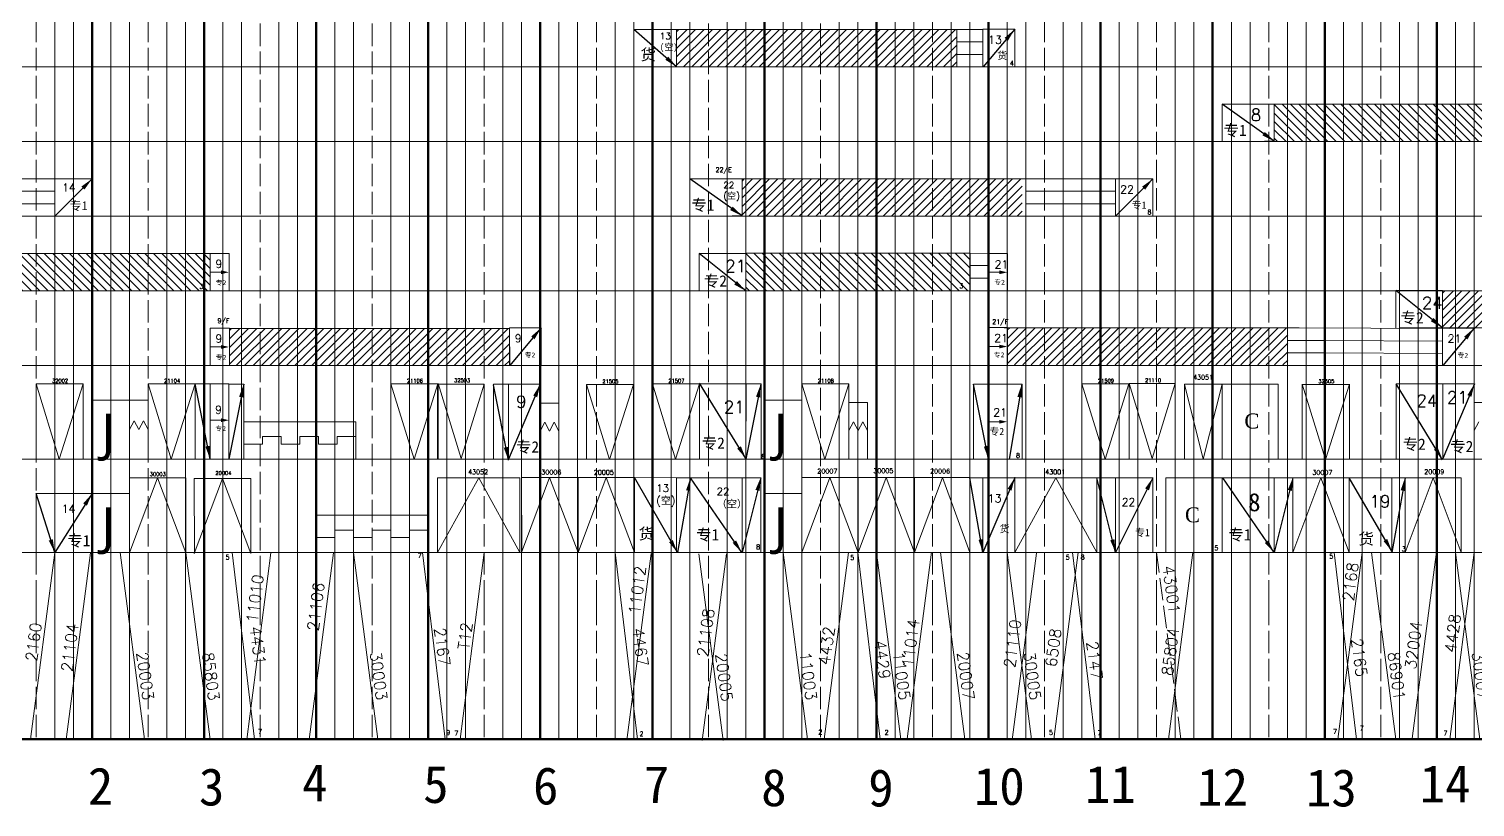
# Model space of a CAD drawing. Header units: millimetres. Extents: x 115 to 2476, y -663 to 894.
# Drawn here: x 801 to 1576, y -663 to -247 of the extents above; entities that cross this region are included whole.
import ezdxf

# ---------------------------------------------------------------- set-up
doc = ezdxf.new("R2010")
doc.units = ezdxf.units.MM
doc.linetypes.add('ACAD_ISO02W100', pattern=[15, 12, -3])
doc.layers.get('0').update_dxf_attribs({"color": 3, "lineweight": 120})
for name, color, linetype, lineweight in [('10xian', 7, 'Continuous', 5), ('十分格1', 3, 'Continuous', 20), ('十分格2', 3, 'ACAD_ISO02W100', 20), ('小时格1', 3, 'Continuous', 100), ('小时格2', 3, 'Continuous', 80), ('摘挂', 7, 'ACAD_ISO02W100', 5)]:
    doc.layers.add(name, color=color, linetype=linetype, lineweight=lineweight)
doc.layers.add('文字', color=3, linetype='Continuous')
doc.styles.add('hz', font='txt.shx')
doc.dimstyles.new('ISO-25', dxfattribs={"dimtxt": 2.5, "dimasz": 2.5, "dimexe": 1.25, "dimexo": 0.625, "dimtad": 1, "dimdsep": 46, "dimtxsty": 'Standard', "dimcen": 2.5, "dimadec": 0, "dimazin": 0, "dimtfac": 1, "dimtmove": 0, "dimatfit": 3, "dimfxl": 1, "dimarcsym": 0})

msp = doc.modelspace()

# ---------------------------------------------------------------- hatches: boundary and pattern name
at = {"layer": '10xian', "linetype": 'ByBlock', "true_color": 0x000000}
h = msp.add_hatch(dxfattribs=at)
h.set_pattern_fill('ANSI31', color=18)
h.set_pattern_definition([(45, (615.064, -6e-14), (-2.245064, 2.245064), [])])
h.paths.add_polyline_path([(1150.06, -247.15), (1148, -247.15), (1148, -267.11), (1150.06, -267.11)])
h.paths.add_polyline_path([(1160.06, -247.15), (1150.06, -247.15), (1150.06, -267.11), (1160.06, -267.11)])
h.paths.add_polyline_path([(1170.06, -247.15), (1160.06, -247.15), (1160.06, -267.11), (1170.06, -267.11)])
h.paths.add_polyline_path([(1180.06, -247.15), (1170.06, -247.15), (1170.06, -267.11), (1180.06, -267.11)])
h.paths.add_polyline_path([(1190.06, -247.15), (1180.06, -247.15), (1180.06, -267.11), (1190.06, -267.11)])
h.paths.add_polyline_path([(1200.06, -247.15), (1190.06, -247.15), (1190.06, -267.11), (1200.06, -267.11)])
h.paths.add_polyline_path([(1210.06, -247.15), (1200.06, -247.15), (1200.06, -267.11), (1210.06, -267.11)])
h.paths.add_polyline_path([(1220.06, -247.15), (1210.06, -247.15), (1210.06, -267.11), (1220.06, -267.11)])
h.paths.add_polyline_path([(1230.06, -247.15), (1220.06, -247.15), (1220.06, -267.11), (1230.06, -267.11)])
h.paths.add_polyline_path([(1240.06, -247.15), (1230.06, -247.15), (1230.06, -267.11), (1240.06, -267.11)])
h.paths.add_polyline_path([(1250.06, -247.15), (1240.06, -247.15), (1240.06, -267.11), (1250.06, -267.11)])
h.paths.add_polyline_path([(1260.06, -247.15), (1250.06, -247.15), (1250.06, -267.11), (1260.06, -267.11)])
h.paths.add_polyline_path([(1270.06, -247.15), (1260.06, -247.15), (1260.06, -267.11), (1270.06, -267.11)])
h.paths.add_polyline_path([(1280.06, -247.15), (1270.06, -247.15), (1270.06, -267.11), (1280.06, -267.11)])
h.paths.add_polyline_path([(1290.06, -247.15), (1280.06, -247.15), (1280.06, -267.11), (1290.06, -267.11)])
h.paths.add_polyline_path([(1298, -247.15), (1290.06, -247.15), (1290.06, -267.11), (1298, -267.11)])
h = msp.add_hatch(dxfattribs=at)
h.set_pattern_fill('ANSI31', color=18, angle=90)
h.set_pattern_definition([(135, (1090, -80), (-2.245064, -2.245064), [])])
h.paths.add_polyline_path([(1475, -287.11), (1468, -287.11), (1468, -307.11), (1475, -307.11)])
h.paths.add_polyline_path([(1485, -287.11), (1475, -287.11), (1475, -307.11), (1485, -307.11)])
h.paths.add_polyline_path([(1495, -287.11), (1485, -287.11), (1485, -307.11), (1495, -307.11)])
h.paths.add_polyline_path([(1505, -287.11), (1495, -287.11), (1495, -307.11), (1505, -307.11)])
h.paths.add_polyline_path([(1515, -287.11), (1505, -287.11), (1505, -307.11), (1515, -307.11)])
h.paths.add_polyline_path([(1525, -287.11), (1515, -287.11), (1515, -307.11), (1525, -307.11)])
h.paths.add_polyline_path([(1535, -287.11), (1525, -287.11), (1525, -307.11), (1535, -307.11)])
h.paths.add_polyline_path([(1545, -287.11), (1535, -287.11), (1535, -307.11), (1545, -307.11)])
h.paths.add_polyline_path([(1555, -287.11), (1545, -287.11), (1545, -307.11), (1555, -307.11)])
h.paths.add_polyline_path([(1565, -287.11), (1555, -287.11), (1555, -307.11), (1565, -307.11)])
h.paths.add_polyline_path([(1575, -287.11), (1565, -287.11), (1565, -307.11), (1575, -307.11)])
h.paths.add_polyline_path([(1585, -287.11), (1575, -287.11), (1575, -307.11), (1585, -307.11)])
h.paths.add_polyline_path([(1588, -287.11), (1585, -287.11), (1585, -307.11), (1588, -307.11)])
h = msp.add_hatch(dxfattribs=at)
h.set_pattern_fill('ANSI31', color=18)
h.set_pattern_definition([(45, (650.064, -80), (-2.245064, 2.245064), [])])
h.paths.add_polyline_path([(1185.06, -327.15), (1183, -327.15), (1183, -347.11), (1185.06, -347.11)])
h.paths.add_polyline_path([(1195.06, -327.15), (1185.06, -327.15), (1185.06, -347.11), (1195.06, -347.11)])
h.paths.add_polyline_path([(1205.06, -327.15), (1195.06, -327.15), (1195.06, -347.11), (1205.06, -347.11)])
h.paths.add_polyline_path([(1215.06, -327.15), (1205.06, -327.15), (1205.06, -347.11), (1215.06, -347.11)])
h.paths.add_polyline_path([(1225.06, -327.15), (1215.06, -327.15), (1215.06, -347.11), (1225.06, -347.11)])
h.paths.add_polyline_path([(1235.06, -327.15), (1225.06, -327.15), (1225.06, -347.11), (1235.06, -347.11)])
h.paths.add_polyline_path([(1245.06, -327.15), (1235.06, -327.15), (1235.06, -347.11), (1245.06, -347.11)])
h.paths.add_polyline_path([(1255.06, -327.15), (1245.06, -327.15), (1245.06, -347.11), (1255.06, -347.11)])
h.paths.add_polyline_path([(1265.06, -327.15), (1255.06, -327.15), (1255.06, -347.11), (1265.06, -347.11)])
h.paths.add_polyline_path([(1275.06, -327.15), (1265.06, -327.15), (1265.06, -347.11), (1275.06, -347.11)])
h.paths.add_polyline_path([(1285.06, -327.15), (1275.06, -327.15), (1275.06, -347.11), (1285.06, -347.11)])
h.paths.add_polyline_path([(1295.06, -327.15), (1285.06, -327.15), (1285.06, -347.11), (1295.06, -347.11)])
h.paths.add_polyline_path([(1305.06, -327.15), (1295.06, -327.15), (1295.06, -347.11), (1305.06, -347.11)])
h.paths.add_polyline_path([(1315.06, -327.15), (1305.06, -327.15), (1305.06, -347.11), (1315.06, -347.11)])
h.paths.add_polyline_path([(1325.06, -327.15), (1315.06, -327.15), (1315.06, -347.11), (1325.06, -347.11)])
h.paths.add_polyline_path([(1333, -327.15), (1325.06, -327.15), (1325.06, -347.11), (1333, -347.11)])
h = msp.add_hatch(dxfattribs=at)
h.set_pattern_fill('ANSI31', color=18, angle=90)
h.set_pattern_definition([(135, (400.2596, -160), (-2.245064, -2.245064), [])])
h.paths.add_polyline_path([(785.26, -367.11), (778.26, -367.11), (778.26, -387.11), (785.26, -387.11)])
h.paths.add_polyline_path([(795.26, -367.11), (785.26, -367.11), (785.26, -387.11), (795.26, -387.11)])
h.paths.add_polyline_path([(805.26, -367.11), (795.26, -367.11), (795.26, -387.11), (805.26, -387.11)])
h.paths.add_polyline_path([(815.26, -367.11), (805.26, -367.11), (805.26, -387.11), (815.26, -387.11)])
h.paths.add_polyline_path([(825.26, -367.11), (815.26, -367.11), (815.26, -387.11), (825.26, -387.11)])
h.paths.add_polyline_path([(835.26, -367.11), (825.26, -367.11), (825.26, -387.11), (835.26, -387.11)])
h.paths.add_polyline_path([(845.26, -367.11), (835.26, -367.11), (835.26, -387.11), (845.26, -387.11)])
h.paths.add_polyline_path([(855.26, -367.11), (845.26, -367.11), (845.26, -387.11), (855.26, -387.11)])
h.paths.add_polyline_path([(865.26, -367.11), (855.26, -367.11), (855.26, -387.11), (865.26, -387.11)])
h.paths.add_polyline_path([(875.26, -367.11), (865.26, -367.11), (865.26, -387.11), (875.26, -387.11)])
h.paths.add_polyline_path([(885.26, -367.11), (875.26, -367.11), (875.26, -387.11), (885.26, -387.11)])
h.paths.add_polyline_path([(895.26, -367.11), (885.26, -367.11), (885.26, -387.11), (895.26, -387.11)])
h.paths.add_polyline_path([(898.26, -367.11), (895.26, -367.11), (895.26, -387.11), (898.26, -387.11)])
h = msp.add_hatch(dxfattribs=at)
h.set_pattern_fill('ANSI31', color=18, angle=90)
h.set_pattern_definition([(135, (807.1207, -159.7608), (-2.245064, -2.245064), [])])
h.paths.add_polyline_path([(1192.12, -366.87), (1185.12, -366.87), (1185.12, -386.87), (1192.12, -386.87)])
h.paths.add_polyline_path([(1202.12, -366.87), (1192.12, -366.87), (1192.12, -386.87), (1202.12, -386.87)])
h.paths.add_polyline_path([(1212.12, -366.87), (1202.12, -366.87), (1202.12, -386.87), (1212.12, -386.87)])
h.paths.add_polyline_path([(1222.12, -366.87), (1212.12, -366.87), (1212.12, -386.87), (1222.12, -386.87)])
h.paths.add_polyline_path([(1232.12, -366.87), (1222.12, -366.87), (1222.12, -386.87), (1232.12, -386.87)])
h.paths.add_polyline_path([(1242.12, -366.87), (1232.12, -366.87), (1232.12, -386.87), (1242.12, -386.87)])
h.paths.add_polyline_path([(1252.12, -366.87), (1242.12, -366.87), (1242.12, -386.87), (1252.12, -386.87)])
h.paths.add_polyline_path([(1262.12, -366.87), (1252.12, -366.87), (1252.12, -386.87), (1262.12, -386.87)])
h.paths.add_polyline_path([(1272.12, -366.87), (1262.12, -366.87), (1262.12, -386.87), (1272.12, -386.87)])
h.paths.add_polyline_path([(1282.12, -366.87), (1272.12, -366.87), (1272.12, -386.87), (1282.12, -386.87)])
h.paths.add_polyline_path([(1292.12, -366.87), (1282.12, -366.87), (1282.12, -386.87), (1292.12, -386.87)])
h.paths.add_polyline_path([(1302.12, -366.87), (1292.12, -366.87), (1292.12, -386.87), (1302.12, -386.87)])
h.paths.add_polyline_path([(1305.12, -366.87), (1302.12, -366.87), (1302.12, -386.87), (1305.12, -386.87)])
h = msp.add_hatch(dxfattribs=at)
h.set_pattern_fill('ANSI31', color=18)
h.set_pattern_definition([(45, (1025.064, -140.038), (-2.245064, 2.245064), [])])
h.paths.add_polyline_path([(1560.06, -387.19), (1558, -387.19), (1558, -407.15), (1560.06, -407.15)])
h.paths.add_polyline_path([(1570.06, -387.19), (1560.06, -387.19), (1560.06, -407.15), (1570.06, -407.15)])
h.paths.add_polyline_path([(1580.06, -387.19), (1570.06, -387.19), (1570.06, -407.15), (1580.06, -407.15)])
h.paths.add_polyline_path([(1590.06, -387.19), (1580.06, -387.19), (1580.06, -407.15), (1590.06, -407.15)])
h.paths.add_polyline_path([(1600.06, -387.19), (1590.06, -387.19), (1590.06, -407.15), (1600.06, -407.15)])
h.paths.add_polyline_path([(1610.06, -387.19), (1600.06, -387.19), (1600.06, -407.15), (1610.06, -407.15)])
h.paths.add_polyline_path([(1620.06, -387.19), (1610.06, -387.19), (1610.06, -407.15), (1620.06, -407.15)])
h.paths.add_polyline_path([(1630.06, -387.19), (1620.06, -387.19), (1620.06, -407.15), (1630.06, -407.15)])
h.paths.add_polyline_path([(1640.06, -387.19), (1630.06, -387.19), (1630.06, -407.15), (1640.06, -407.15)])
h.paths.add_polyline_path([(1650.06, -387.19), (1640.06, -387.19), (1640.06, -407.15), (1650.06, -407.15)])
h.paths.add_polyline_path([(1660.06, -387.19), (1650.06, -387.19), (1650.06, -407.15), (1660.06, -407.15)])
h.paths.add_polyline_path([(1670.06, -387.19), (1660.06, -387.19), (1660.06, -407.15), (1670.06, -407.15)])
h.paths.add_polyline_path([(1680.06, -387.19), (1670.06, -387.19), (1670.06, -407.15), (1680.06, -407.15)])
h.paths.add_polyline_path([(1690.06, -387.19), (1680.06, -387.19), (1680.06, -407.15), (1690.06, -407.15)])
h.paths.add_polyline_path([(1700.06, -387.19), (1690.06, -387.19), (1690.06, -407.15), (1700.06, -407.15)])
h.paths.add_polyline_path([(1708, -387.19), (1700.06, -387.19), (1700.06, -407.15), (1708, -407.15)])
h = msp.add_hatch(dxfattribs=at)
h.set_pattern_fill('ANSI31', color=18)
h.set_pattern_definition([(45, (375.5645, -160.001), (-2.245064, 2.245064), [])])
h.paths.add_polyline_path([(910.56, -407.15), (908.5, -407.15), (908.5, -427.11), (910.56, -427.11)])
h.paths.add_polyline_path([(920.56, -407.15), (910.56, -407.15), (910.56, -427.11), (920.56, -427.11)])
h.paths.add_polyline_path([(930.56, -407.15), (920.56, -407.15), (920.56, -427.11), (930.56, -427.11)])
h.paths.add_polyline_path([(940.56, -407.15), (930.56, -407.15), (930.56, -427.11), (940.56, -427.11)])
h.paths.add_polyline_path([(950.56, -407.15), (940.56, -407.15), (940.56, -427.11), (950.56, -427.11)])
h.paths.add_polyline_path([(960.56, -407.15), (950.56, -407.15), (950.56, -427.11), (960.56, -427.11)])
h.paths.add_polyline_path([(970.56, -407.15), (960.56, -407.15), (960.56, -427.11), (970.56, -427.11)])
h.paths.add_polyline_path([(980.56, -407.15), (970.56, -407.15), (970.56, -427.11), (980.56, -427.11)])
h.paths.add_polyline_path([(990.56, -407.15), (980.56, -407.15), (980.56, -427.11), (990.56, -427.11)])
h.paths.add_polyline_path([(1000.56, -407.15), (990.56, -407.15), (990.56, -427.11), (1000.56, -427.11)])
h.paths.add_polyline_path([(1010.56, -407.15), (1000.56, -407.15), (1000.56, -427.11), (1010.56, -427.11)])
h.paths.add_polyline_path([(1020.56, -407.15), (1010.56, -407.15), (1010.56, -427.11), (1020.56, -427.11)])
h.paths.add_polyline_path([(1030.56, -407.15), (1020.56, -407.15), (1020.56, -427.11), (1030.56, -427.11)])
h.paths.add_polyline_path([(1040.56, -407.15), (1030.56, -407.15), (1030.56, -427.11), (1040.56, -427.11)])
h.paths.add_polyline_path([(1050.56, -407.15), (1040.56, -407.15), (1040.56, -427.11), (1050.56, -427.11)])
h.paths.add_polyline_path([(1058.5, -407.15), (1050.56, -407.15), (1050.56, -427.11), (1058.5, -427.11)])
h = msp.add_hatch(dxfattribs=at)
h.set_pattern_fill('ANSI31', color=18)
h.set_pattern_definition([(45, (792.28, -159.6515), (-2.245064, 2.245064), [])])
h.paths.add_polyline_path([(1327.28, -406.8), (1325.22, -406.8), (1325.22, -426.76), (1327.28, -426.76)])
h.paths.add_polyline_path([(1337.28, -406.8), (1327.28, -406.8), (1327.28, -426.76), (1337.28, -426.76)])
h.paths.add_polyline_path([(1347.28, -406.8), (1337.28, -406.8), (1337.28, -426.76), (1347.28, -426.76)])
h.paths.add_polyline_path([(1357.28, -406.8), (1347.28, -406.8), (1347.28, -426.76), (1357.28, -426.76)])
h.paths.add_polyline_path([(1367.28, -406.8), (1357.28, -406.8), (1357.28, -426.76), (1367.28, -426.76)])
h.paths.add_polyline_path([(1377.28, -406.8), (1367.28, -406.8), (1367.28, -426.76), (1377.28, -426.76)])
h.paths.add_polyline_path([(1387.28, -406.8), (1377.28, -406.8), (1377.28, -426.76), (1387.28, -426.76)])
h.paths.add_polyline_path([(1397.28, -406.8), (1387.28, -406.8), (1387.28, -426.76), (1397.28, -426.76)])
h.paths.add_polyline_path([(1407.28, -406.8), (1397.28, -406.8), (1397.28, -426.76), (1407.28, -426.76)])
h.paths.add_polyline_path([(1417.28, -406.8), (1407.28, -406.8), (1407.28, -426.76), (1417.28, -426.76)])
h.paths.add_polyline_path([(1427.28, -406.8), (1417.28, -406.8), (1417.28, -426.76), (1427.28, -426.76)])
h.paths.add_polyline_path([(1437.28, -406.8), (1427.28, -406.8), (1427.28, -426.76), (1437.28, -426.76)])
h.paths.add_polyline_path([(1447.28, -406.8), (1437.28, -406.8), (1437.28, -426.76), (1447.28, -426.76)])
h.paths.add_polyline_path([(1457.28, -406.8), (1447.28, -406.8), (1447.28, -426.76), (1457.28, -426.76)])
h.paths.add_polyline_path([(1467.28, -406.8), (1457.28, -406.8), (1457.28, -426.76), (1467.28, -426.76)])
h.paths.add_polyline_path([(1475.22, -406.8), (1467.28, -406.8), (1467.28, -426.76), (1475.22, -426.76)])

# ---------------------------------------------------------------- linework, layer by layer
msp.add_line((2035, -627.11), (115, -627.11))
at = {"layer": '10xian', "color": 18, "linetype": 'ByBlock', "true_color": 0x000000}
for p, q in [((1125, -267.11), (1125, -247.11)), ((1125, -247.11), (1148, -247.11)), ((1148, -247.11), (1148, -267.11)), ((1148, -247.15), (1298, -247.15)), ((1298, -247.11), (1298, -267.11)), ((1298, -247.15), (1305, -247.15)), ((1298, -247.15), (1298, -267.11)), ((1305, -247.15), (1312, -247.15)), ((1312, -246.99), (1329, -246.99)), ((1312, -247.15), (1312, -267.11)), ((1329, -246.99), (1329, -266.95)), ((1312, -253.78), (1298, -253.78)), ((1298, -260.44), (1312, -260.44)), ((1440, -307.11), (1440, -287.11)), ((1440, -287.11), (1463, -287.11)), ((1468, -287.11), (1468, -307.11)), ((1468, -287.11), (1588, -287.11)), ((815, -327.11), (765, -327.11)), ((815, -337.11), (815, -327.11)), ((835, -327.11), (815, -327.11)), ((835, -347.11), (835, -327.11)), ((835, -327.11), (835, -347.11)), ((1155, -347.11), (1155, -327.11)), ((1155, -327.11), (1178, -327.11)), ((1183, -327.11), (1183, -347.11)), ((1183, -327.11), (1335, -327.11)), ((1335, -327.11), (1335, -347.11)), ((1335, -327.11), (1375, -327.11)), ((1375, -327.11), (1383, -327.11)), ((1383, -327.11), (1383, -347.11)), ((1383, -327.11), (1403, -327.11)), ((1403, -327.11), (1403, -347.11)), ((815, -333.78), (765, -333.78)), ((765, -340.44), (815, -340.44)), ((815, -347.11), (815, -337.11)), ((1349, -333.78), (1335, -333.78)), ((1335, -340.44), (1349, -340.44)), ((1349, -333.78), (1375, -333.78)), ((1349, -340.44), (1383, -340.44)), ((1375, -333.78), (1383, -333.78)), ((815, -347.11), (835, -347.11)), ((778.26, -367.11), (898.26, -367.11)), ((898.26, -366.99), (908.46, -366.99)), ((898.26, -367.11), (898.26, -387.11)), ((908.46, -366.99), (908.46, -387.11)), ((1185, -367.11), (1185, -387.11)), ((1185.12, -366.87), (1305.12, -366.87)), ((1305, -366.87), (1315, -367.02)), ((1305.12, -366.87), (1305.12, -386.87)), ((1305.12, -366.87), (1305.12, -386.87)), ((1315, -367.02), (1325.2, -367.02)), ((1315, -367.02), (1315, -387.38)), ((1325.2, -367.02), (1325.2, -387.14)), ((898.26, -377.11), (904.03, -377.11)), ((1315, -373.54), (1305.12, -373.54)), ((1315, -377.14), (1320.77, -377.14)), ((1305.12, -380.2), (1315, -380.2)), ((1305.12, -386.87), (1305.12, -387.11)), ((1558, -386.84), (1558, -406.84)), ((898.3, -406.99), (908.5, -406.99)), ((898.3, -407.11), (898.3, -427.11)), ((908.5, -406.99), (908.5, -427.11)), ((908.5, -407.15), (1058.5, -407.15)), ((1058.5, -406.83), (1075.5, -406.83)), ((1058.5, -406.83), (1058.7, -426.95)), ((1058.5, -406.99), (1058.5, -426.95)), ((1075.5, -406.83), (1075.5, -426.79)), ((1315, -406.75), (1325.2, -406.75)), ((1315, -406.75), (1315, -427.11)), ((1323.32, -406.91), (1473.32, -406.91)), ((1325.2, -406.75), (1325.2, -426.87)), ((1473.2, -406.91), (1481.32, -406.91)), ((1475, -406.91), (1475, -426.91)), ((1481.32, -406.91), (1558, -407.15)), ((1535, -406.91), (1558.16, -406.91)), ((1558, -406.84), (1708, -406.84)), ((1558, -406.91), (1558, -427.11)), ((1558, -406.99), (1575, -406.99)), ((1558, -407.15), (1558, -427.11)), ((1575, -406.99), (1575, -426.95)), ((898.3, -417.11), (904.07, -417.11)), ((1058.5, -420.45), (1058.5, -413.78)), ((1315, -416.87), (1320.77, -416.87)), ((1481.32, -413.58), (1475, -413.58)), ((1481.32, -413.58), (1495, -413.58)), ((1495, -413.58), (1558, -413.94)), ((1558, -420.6), (1558, -413.94)), ((1475, -420.24), (1481.32, -420.24)), ((1481.32, -420.24), (1495, -420.24)), ((1495, -420.24), (1558, -420.6)), ((805, -436.87), (830.2, -436.87)), ((865, -436.87), (890.2, -436.87)), ((890.2, -436.87), (898.2, -436.87)), ((898.2, -436.87), (898.2, -477.11)), ((898.2, -436.87), (908.2, -436.87)), ((908.2, -436.87), (908.2, -477.11)), ((908.2, -437.11), (916.2, -437.11)), ((916.2, -437.11), (916.2, -477.11)), ((995, -436.87), (1020.2, -436.87)), ((1020, -477.11), (1020, -437.11)), ((1020, -437.11), (1045, -437.11)), ((1045, -437.11), (1032.62, -476.87)), ((1045, -437.11), (1045, -477.11)), ((1045, -477.11), (1045, -437.11)), ((1050, -477.11), (1050, -437.11)), ((1050, -437.11), (1058, -437.11)), ((1075, -437.11), (1058, -437.11)), ((1058, -437.11), (1058, -477.11)), ((1075, -477.11), (1075, -437.11)), ((1099.66, -437.18), (1124.85, -437.18)), ((1135, -436.87), (1160.2, -436.87)), ((1160.24, -476.87), (1160.24, -436.87)), ((1160.24, -436.87), (1185.24, -436.87)), ((1185.24, -436.87), (1185, -477.11)), ((1185, -436.87), (1193.24, -436.87)), ((1193.24, -436.87), (1193.24, -477.11)), ((1215, -436.87), (1240.2, -436.87)), ((1315, -437.11), (1307, -437.11)), ((1307, -437.11), (1307, -477.11)), ((1315, -477.11), (1315, -437.11)), ((1315, -437.11), (1325, -437.11)), ((1325, -437.11), (1325, -477.11)), ((1325, -437.11), (1333, -437.11)), ((1333, -437.11), (1333, -477.11)), ((1365, -436.87), (1390.2, -436.87)), ((1390.24, -436.62), (1415, -436.62)), ((1415, -436.62), (1415, -477.11)), ((1420, -477.11), (1420, -437.11)), ((1420, -437.11), (1440, -437.11)), ((1430, -477.11), (1420, -437.11)), ((1420, -437.11), (1430, -477.11)), ((1430, -477.11), (1440, -437.11)), ((1440, -437.11), (1440, -477.11)), ((1440, -477.11), (1440, -437.11)), ((1440, -437.11), (1470, -437.11)), ((1470, -437.11), (1470, -477.11)), ((1558.2, -436.87), (1533.2, -436.87)), ((1533.2, -436.87), (1533.2, -476.87)), ((1575.2, -436.87), (1558.2, -436.87)), ((1558.2, -436.87), (1558.2, -476.87)), ((1575, -477.35), (1575, -437.35)), ((865, -445.58), (865, -477.11)), ((1075, -477.11), (1075, -447.11)), ((1075, -447.11), (1085, -447.11)), ((1085, -447.11), (1085, -477.11)), ((1240.24, -446.87), (1250.24, -446.87)), ((1250.24, -446.87), (1250.24, -476.87)), ((1575, -446.87), (1585, -446.87)), ((857.5, -456.63), (855, -461.35)), ((857.5, -456.63), (860, -461.35)), ((862.5, -456.63), (860, -461.35)), ((862.5, -456.63), (865, -461.35)), ((898.29, -456.3), (904.06, -456.3)), ((1077.5, -457.39), (1075, -462.11)), ((1077.5, -457.39), (1080, -462.11)), ((1082.5, -457.39), (1080, -462.11)), ((1082.5, -457.39), (1085, -462.11)), ((1242.74, -457.15), (1240.24, -461.87)), ((1242.74, -457.15), (1245.24, -461.87)), ((1247.74, -457.15), (1245.24, -461.87)), ((1247.74, -457.15), (1250.24, -461.87)), ((1314.96, -457.15), (1320.73, -457.15)), ((1577.5, -457.15), (1575, -461.87)), ((1045, -477.11), (1020, -477.11)), ((1058, -477.11), (1050, -477.11)), ((1415, -477.11), (1420, -477.11)), ((1440, -477.11), (1430, -477.11)), ((1508.2, -477.11), (1500.2, -477.11)), ((855, -487.22), (855, -527.35)), ((855, -527.35), (870, -487.22)), ((870, -487.22), (885.2, -527.35)), ((885.2, -487.22), (885.2, -527.35)), ((889.75, -527.71), (904.75, -487.57)), ((889.75, -487.57), (889.79, -527.6)), ((904.75, -487.57), (919.95, -527.71)), ((919.95, -487.57), (919.95, -527.71)), ((1020, -527.11), (1020, -487.11)), ((1020, -487.11), (1064, -487.11)), ((1020, -527.11), (1042, -487.11)), ((1042, -487.11), (1064, -527.11)), ((1064, -487.11), (1064, -527.11)), ((1065, -527.11), (1080, -486.98)), ((1065, -486.98), (1065.04, -527)), ((1080, -486.98), (1095.2, -527.11)), ((1095.2, -486.98), (1095.2, -527.11)), ((1095.2, -527.11), (1110.2, -486.98)), ((1095.2, -486.98), (1095.24, -527)), ((1110.2, -486.98), (1125.39, -527.11)), ((1148, -487.11), (1125, -486.98)), ((1125, -486.98), (1148, -487.11)), ((1125.39, -486.98), (1125.39, -527.11)), ((1148, -527.11), (1148, -487.11)), ((1148, -487.11), (1155, -487.11)), ((1155, -487.11), (1155, -527.11)), ((1155, -527.11), (1155, -487.11)), ((1155, -487.11), (1183, -487.11)), ((1183, -487.11), (1183, -527.11)), ((1183, -527.11), (1183, -487.11)), ((1183, -487.11), (1193, -487.11)), ((1193, -487.11), (1193, -527.11)), ((1215, -527.11), (1230, -486.98)), ((1215, -486.98), (1215.04, -527)), ((1230, -486.98), (1245.2, -527.11)), ((1245.2, -486.98), (1245.2, -527.11)), ((1245.2, -527.11), (1260.2, -486.98)), ((1245.2, -486.98), (1245.24, -527)), ((1260.2, -486.98), (1275.39, -527.11)), ((1275.39, -486.98), (1275.39, -527.11)), ((1275.39, -527.11), (1290.39, -486.98)), ((1275.39, -486.98), (1275.43, -527)), ((1290.39, -486.98), (1305, -527.11)), ((1305, -486.98), (1305, -527.11)), ((1312, -487.11), (1305, -487.11)), ((1305, -487.11), (1305, -527.11)), ((1312, -527.11), (1312, -487.11)), ((1312, -487.11), (1329, -487.11)), ((1329, -527.11), (1329, -487.11)), ((1329, -487.11), (1373, -487.11)), ((1329, -527.11), (1351, -487.11)), ((1329, -487.11), (1329, -527.11)), ((1351, -487.11), (1373, -527.11)), ((1373, -487.11), (1373, -527.11)), ((1373, -487.11), (1383, -487.11)), ((1373, -487.11), (1373, -527.11)), ((1383, -487.11), (1383, -527.11)), ((1383, -487.11), (1403, -487.11)), ((1403, -487.11), (1403, -527.11)), ((1410, -487.11), (1410, -527.11)), ((1410, -487.11), (1440, -487.11)), ((1440, -527.11), (1440, -487.11)), ((1440, -527.11), (1440, -487.11)), ((1440, -487.11), (1468, -487.11)), ((1440, -487.11), (1440, -527.11)), ((1468, -527.11), (1468, -487.11)), ((1468, -487.11), (1478, -487.11)), ((1478, -487.11), (1508, -487.11)), ((1478, -527.11), (1493, -487.11)), ((1478, -487.11), (1478, -527.11)), ((1478, -487.11), (1478, -527.11)), ((1493, -487.11), (1508, -527.11)), ((1508, -487.11), (1508, -527.11)), ((1508, -527.11), (1508, -487.11)), ((1508, -487.11), (1531, -487.11)), ((1508, -487.11), (1508, -527.11)), ((1531, -487.11), (1538, -487.11)), ((1531, -487.11), (1531, -527.11)), ((1538, -487.11), (1538, -527.11)), ((1538, -487.11), (1568, -487.11)), ((1553, -487.11), (1538, -527.11)), ((1538, -527.11), (1553, -487.11)), ((1538, -487.11), (1538, -527.11)), ((1568, -487.11), (1553, -487.11)), ((1553, -487.11), (1568, -527.11)), ((1568, -487.11), (1568, -527.11)), ((1568, -527.11), (1568, -487.11)), ((805, -495.58), (815, -495.58)), ((805, -495.58), (805, -527.11)), ((815, -495.58), (815, -527.11)), ((815, -495.58), (835, -495.58)), ((835, -495.58), (835, -527.11)), ((955, -507.11), (955, -527.11)), ((845, -527.11), (850, -527.11)), ((863, -627.11), (850, -527.11)), ((988, -627.11), (975, -527.11)), ((1015, -527.11), (1020, -527.11)), ((1065, -527.11), (1065, -526.72)), ((1095.2, -527.11), (1095.2, -526.72)), ((1125, -527.11), (1148, -527.11)), ((1172.94, -627.87), (1159.94, -527.87)), ((1284.35, -527.11), (1289.35, -527.11)), ((1302.35, -627.11), (1289.35, -527.11)), ((1312, -527.11), (1305, -527.11)), ((1305, -527.11), (1312, -527.11)), ((1314, -527.11), (1312, -527.11)), ((1338, -627.11), (1325, -527.11)), ((1383, -527.11), (1403, -527.11)), ((1578, -627.11), (1565, -527.11))]:
    msp.add_line(p, q, dxfattribs=at)
at = {"layer": '10xian', "color": 165, "linetype": 'ByBlock', "true_color": 0x5e67af}
for p, q in [((898.2, -627.35), (885.2, -527.35)), ((1218, -627.11), (1205, -527.11)), ((1268, -627.11), (1255, -527.11)), ((1533, -627.11), (1520, -527.11))]:
    msp.add_line(p, q, dxfattribs=at)
at = {"layer": '10xian', "color": 18, "linetype": 'ACAD_ISO02W100', "true_color": 0x000000}
msp.add_line((1418, -627.11), (1405, -527.11), dxfattribs=at)
at = {"layer": '10xian', "color": 18, "linetype": 'ByBlock', "true_color": 0x000000}
for points in [[(904.03, -377.11, 2, 0, 0), (908.26, -377.11, 0, 0, 0)], [(1320.77, -377.14, 2, 0, 0), (1325, -377.14, 0, 0, 0)], [(904.07, -417.11, 2, 0, 0), (908.3, -417.11, 0, 0, 0)], [(1320.77, -416.87, 2, 0, 0), (1325, -416.87, 0, 0, 0)], [(904.02, -456.32, 2, 0, 0), (908.25, -456.32, 0, 0, 0)], [(1320.73, -457.15, 2, 0, 0), (1324.96, -457.15, 0, 0, 0)]]:
    msp.add_lwpolyline(points, format="xyseb", dxfattribs=at)
at = {"layer": '十分格1'}
for p, q in [((815, -554), (815, 686)), ((825, 686), (825, -554)), ((845, 686), (845, -554)), ((855, 686), (855, -554)), ((875, 686), (875, -554)), ((885, -554), (885, 686)), ((905, -554), (905, 686)), ((915, 686), (915, -554)), ((935, -554), (935, 686)), ((945, 686), (945, -554)), ((965, 686), (965, -554)), ((975, -554), (975, 686)), ((995, 686), (995, -554)), ((1005, -554), (1005, 686)), ((1025, -554), (1025, 686)), ((1035, 686), (1035, -554)), ((1055, -554), (1055, 686)), ((1065, 686), (1065, -554)), ((1085, 686), (1085, -554)), ((1095, -554), (1095, 686)), ((1115, 686), (1115, -554)), ((1125, -554), (1125, 686)), ((1145, -554), (1145, 686)), ((1155, 686), (1155, -554)), ((1175, -554), (1175, 686)), ((1185, 686), (1185, -554)), ((1205, 686), (1205, -554)), ((1215, -554), (1215, 686)), ((1235, 686), (1235, -554)), ((1245, -554), (1245, 686)), ((1265, -554), (1265, 686)), ((1275, 686), (1275, -554)), ((1295, -554), (1295, 686)), ((1305, 686), (1305, -554)), ((1325, 686), (1325, -554)), ((1335, -554), (1335, 686)), ((1355, 686), (1355, -554)), ((1365, -554), (1365, 686)), ((1385, -554), (1385, 686)), ((1395, 686), (1395, -554)), ((1415, -554), (1415, 686)), ((1425, 686), (1425, -554)), ((1445, 686), (1445, -554)), ((1455, -554), (1455, 686)), ((1475, 686), (1475, -554)), ((1485, -554), (1485, 686)), ((1505, -554), (1505, 686)), ((1515, 686), (1515, -554)), ((1535, -554), (1535, 686)), ((1545, 686), (1545, -554)), ((1565, 686), (1565, -554)), ((1575, -554), (1575, 686)), ((815, -554), (815, -627.11)), ((825, -554), (825, -627.11)), ((845, -554), (845, -627.11)), ((855, -554), (855, -627.11)), ((875, -554), (875, -627.11)), ((885, -554), (885, -627.11)), ((905, -554), (905, -627.11)), ((915, -554), (915, -627.11)), ((935, -554), (935, -627.11)), ((945, -554), (945, -627.11)), ((965, -554), (965, -627.11)), ((975, -554), (975, -627.11)), ((995, -554), (995, -627.11)), ((1005, -554), (1005, -627.11)), ((1025, -554), (1025, -627.11)), ((1035, -554), (1035, -627.11)), ((1055, -554), (1055, -627.11)), ((1065, -554), (1065, -627.11)), ((1085, -554), (1085, -627.11)), ((1095, -554), (1095, -627.11)), ((1115, -554), (1115, -627.11)), ((1125, -554), (1125, -627.11)), ((1145, -554), (1145, -627.11)), ((1155, -554), (1155, -627.11)), ((1175, -554), (1175, -627.11)), ((1185, -554), (1185, -627.11)), ((1205, -554), (1205, -627.11)), ((1215, -554), (1215, -627.11)), ((1235, -554), (1235, -627.11)), ((1245, -554), (1245, -627.11)), ((1265, -554), (1265, -627.11)), ((1275, -554), (1275, -627.11)), ((1295, -554), (1295, -627.11)), ((1305, -554), (1305, -627.11)), ((1325, -554), (1325, -627.11)), ((1335, -554), (1335, -627.11)), ((1355, -554), (1355, -627.11)), ((1365, -554), (1365, -627.11)), ((1385, -554), (1385, -627.11)), ((1395, -554), (1395, -627.11)), ((1415, -554), (1415, -627.11)), ((1425, -554), (1425, -627.11)), ((1445, -554), (1445, -627.11)), ((1455, -554), (1455, -627.11)), ((1475, -554), (1475, -627.11)), ((1485, -554), (1485, -627.11)), ((1505, -554), (1505, -627.11)), ((1515, -554), (1515, -627.11)), ((1535, -554), (1535, -627.11)), ((1545, -554), (1545, -627.11)), ((1565, -554), (1565, -627.11)), ((1575, -554), (1575, -627.11))]:
    msp.add_line(p, q, dxfattribs=at)
at = {"layer": '十分格2'}
for p, q in [((805, -554), (805, 686)), ((865, -554), (865, 686)), ((925, 686), (925, -554)), ((985, 686), (985, -554)), ((1045, -554), (1045, 686)), ((1105, -554), (1105, 686)), ((1165, 686), (1165, -554)), ((1225, 686), (1225, -554)), ((1285, -554), (1285, 686)), ((1345, -554), (1345, 686)), ((1405, -554), (1405, 686)), ((1465, -554), (1465, 686)), ((1525, -554), (1525, 686)), ((805, -554), (805, -627.11)), ((865, -554), (865, -627.11)), ((925, -554), (925, -627.11)), ((985, -554), (985, -627.11)), ((1045, -554), (1045, -627.11)), ((1105, -554), (1105, -627.11)), ((1165, -554), (1165, -627.11)), ((1225, -554), (1225, -627.11)), ((1285, -554), (1285, -627.11)), ((1345, -554), (1345, -627.11)), ((1405, -554), (1405, -627.11)), ((1465, -554), (1465, -627.11)), ((1525, -554), (1525, -627.11))]:
    msp.add_line(p, q, dxfattribs=at)
at = {"layer": '十分格2', "color": 18, "linetype": 'ByBlock', "true_color": 0x000000}
for p, q in [((355, -267.11), (1795, -267.11)), ((355, -307.11), (1795, -307.11)), ((355, -347.11), (1795, -347.11)), ((355, -387.11), (1795, -387.11)), ((355, -427.11), (1795, -427.11)), ((355, -527.11), (1795, -527.11)), ((821.19, -627.25), (834.19, -527.25)), ((951.28, -627.25), (964.28, -527.25)), ((1161.75, -627.82), (1174.75, -527.82)), ((1327.62, -627.51), (1340.62, -527.51)), ((1541.84, -626.8), (1554.84, -526.8))]:
    msp.add_line(p, q, dxfattribs=at)
at = {"layer": '十分格2', "color": 0, "linetype": 'ByBlock'}
for p, q in [((916.2, -457.11), (976.2, -457.11)), ((976.2, -457.11), (976.2, -477.11)), ((916.2, -469.11), (926.2, -469.11)), ((926.2, -469.11), (926.2, -465.11)), ((926.2, -465.11), (936.2, -465.11)), ((936.2, -465.11), (936.2, -469.11)), ((936.2, -469.11), (946.2, -469.11)), ((946.2, -469.11), (946.2, -465.11)), ((946.2, -465.11), (956.2, -465.11)), ((956.2, -465.11), (956.2, -469.11)), ((956.2, -469.11), (966.2, -469.11)), ((966.2, -469.11), (966.2, -465.11)), ((966.2, -465.11), (976.2, -465.11)), ((976.2, -477.11), (976.2, -469.11)), ((916.2, -477.11), (926.2, -477.11)), ((926.2, -477.11), (936.2, -477.11)), ((936.2, -477.11), (946.2, -477.11)), ((946.2, -477.11), (956.2, -477.11)), ((956.2, -477.11), (966.2, -477.11)), ((955, -507.11), (1015, -507.11)), ((1015, -507.11), (1015, -527.11)), ((965, -519.11), (965, -515.11)), ((965, -515.11), (975, -515.11)), ((975, -515.11), (975, -519.11)), ((985, -519.11), (985, -515.11)), ((985, -515.11), (995, -515.11)), ((995, -515.11), (995, -519.11)), ((1005, -519.11), (1005, -515.11)), ((1005, -515.11), (1015, -515.11)), ((955, -519.11), (965, -519.11)), ((975, -519.11), (985, -519.11)), ((995, -519.11), (1005, -519.11)), ((1015, -527.11), (1015, -519.11)), ((965, -527.11), (975, -527.11)), ((975, -527.11), (985, -527.11)), ((985, -527.11), (995, -527.11)), ((995, -527.11), (1005, -527.11))]:
    msp.add_line(p, q, dxfattribs=at)
at = {"layer": '十分格2', "color": 240, "linetype": 'ByBlock', "true_color": 0xed1f24}
for p, q in [((802, -627.11), (815, -527.11)), ((922, -627.11), (910, -527.11)), ((1012, -527.11), (1024, -627.11)), ((1032, -627.11), (1045, -527.11)), ((1127, -627.11), (1115, -527.11)), ((1227, -627.11), (1240, -527.11)), ((1257, -627.11), (1245, -527.11)), ((1350, -627.12), (1363, -527.15)), ((1360, -527.11), (1372, -627.11)), ((1512, -627.11), (1500, -527.11)), ((1502, -627.11), (1515, -527.11)), ((1562, -627.11), (1575, -527.11))]:
    msp.add_line(p, q, dxfattribs=at)
at = {"layer": '十分格2', "color": 165, "linetype": 'ByBlock', "true_color": 0x5e67af}
for p, q in [((917.78, -627.25), (930.78, -527.25)), ((1121.39, -627.68), (1134.39, -527.68)), ((1271.37, -626.94), (1284.37, -526.94)), ((1411.3, -627.12), (1424.3, -527.12))]:
    msp.add_line(p, q, dxfattribs=at)
at = {"layer": '小时格1'}
for p, q in [((1075, -554), (1075, 686)), ((1075, -554), (1075, 686)), ((1435, 686), (1435, -554)), ((1075, -554), (1075, -627.11)), ((1435, -554), (1435, -627.11)), ((355, -627.11), (2035, -627.11))]:
    msp.add_line(p, q, dxfattribs=at)
at = {"layer": '小时格2'}
for p, q in [((835, 686), (835, -554)), ((835, -554), (835, 686)), ((895, -554), (895, 686)), ((895, 686), (895, -554)), ((955, 686), (955, -554)), ((1015, -554), (1015, 686)), ((1015, 686), (1015, -554)), ((1135, -554), (1135, 686)), ((1195, 686), (1195, -554)), ((1255, -554), (1255, 686)), ((1315, 686), (1315, -554)), ((1375, -554), (1375, 686)), ((1495, 686), (1495, -554)), ((1555, -554), (1555, 686)), ((1555, -554), (1555, 686)), ((835, -547.11), (835, -627.11)), ((895, -554), (895, -627.11)), ((955, -554), (955, -627.11)), ((1015, -554), (1015, -627.11)), ((1135, -554), (1135, -627.11)), ((1195, -554), (1195, -627.11)), ((1255, -554), (1255, -627.11)), ((1315, -554), (1315, -627.11)), ((1375, -554), (1375, -627.11)), ((1435, -554), (1435, -627.11)), ((1495, -554), (1495, -627.11)), ((1555, -554), (1555, -627.11))]:
    msp.add_line(p, q, dxfattribs=at)
at = {"layer": '摘挂', "color": 18, "linetype": 'ByBlock', "true_color": 0x000000}
for p, q in [((1463, -287.11), (1468, -287.11)), ((1462.8, -306.94), (1467.8, -306.94)), ((1178, -327.11), (1183, -327.11)), ((1177.8, -346.94), (1182.8, -346.94)), ((1160, -387.11), (1160, -367.11)), ((1160, -367.11), (1185, -367.11)), ((1185, -367.11), (1185, -387.11)), ((1533, -406.84), (1533, -386.84)), ((1533, -386.84), (1558, -386.84)), ((1558, -386.84), (1558, -406.84)), ((817.38, -477.11), (805, -436.87)), ((805, -477.11), (805, -437.11)), ((817.38, -477.11), (830.2, -436.87)), ((830.24, -476.87), (830.24, -436.87)), ((877.38, -477.11), (865, -436.87)), ((865, -477.11), (865, -437.11)), ((877.38, -477.11), (890.2, -436.87)), ((890.24, -476.87), (890.24, -436.87)), ((1007.38, -477.11), (995, -436.87)), ((995, -477.11), (995, -437.11)), ((1007.38, -477.11), (1020.2, -436.87)), ((1032.62, -476.87), (1020.24, -436.62)), ((1020.24, -476.87), (1020.24, -436.87)), ((1112.03, -477.43), (1099.66, -437.18)), ((1099.66, -477.43), (1099.66, -437.43)), ((1112.03, -477.43), (1124.85, -437.18)), ((1124.9, -477.18), (1124.9, -437.18)), ((1147.38, -477.11), (1135, -436.87)), ((1135, -477.11), (1135, -437.11)), ((1147.38, -477.11), (1160.2, -436.87)), ((1160.24, -476.87), (1160.24, -436.87)), ((1227.38, -477.11), (1215, -436.87)), ((1215, -477.11), (1215, -437.11)), ((1227.38, -477.11), (1240.2, -436.87)), ((1240.24, -476.87), (1240.24, -436.87)), ((1377.38, -477.11), (1365, -436.87)), ((1365, -477.11), (1365, -437.11)), ((1377.38, -477.11), (1390.2, -436.87)), ((1402.62, -476.87), (1390.24, -436.62)), ((1390.24, -476.87), (1390.24, -436.87)), ((1390.24, -476.87), (1390.24, -436.87)), ((1402.62, -476.87), (1415, -436.62)), ((1483, -477.11), (1483, -437.11)), ((1495.38, -477.35), (1483, -437.11)), ((1483, -437.22), (1508.2, -437.22)), ((1495.38, -477.35), (1508.2, -437.11)), ((1508.24, -477.11), (1508.24, -437.11)), ((835, -477.11), (835, -445.58)), ((835, -445.58), (855, -445.58)), ((855, -445.58), (855, -477.11)), ((855, -445.58), (855, -477.11)), ((855, -445.58), (865, -445.58)), ((1195, -477.11), (1195, -445.58)), ((1195, -445.58), (1215, -445.58)), ((1215, -445.58), (1215, -477.11)), ((355, -477.11), (1795, -477.11)), ((855, -527.11), (855, -487.11)), ((855, -487.22), (885.2, -487.22)), ((889.75, -487.57), (919.95, -487.57)), ((1065, -486.98), (1095.2, -486.98)), ((1095.2, -486.98), (1125.39, -486.98)), ((1215, -486.98), (1245.2, -486.98)), ((1245.2, -486.98), (1275.39, -486.98)), ((1275.39, -486.98), (1305, -486.98)), ((1329, -526.87), (1329, -486.87)), ((835, -527.11), (835, -495.58)), ((835, -495.58), (855, -495.58)), ((855, -495.58), (855, -527.11)), ((1195, -527.11), (1195, -495.58)), ((1195, -495.58), (1215, -495.58)), ((1215, -495.58), (1215, -527.11)), ((1275.39, -495.58), (1275.39, -527.11))]:
    msp.add_line(p, q, dxfattribs=at)

# ---------------------------------------------------------------- texts
at = {"layer": '10xian', "color": 18, "linetype": 'ByBlock', "true_color": 0x000000, "attachment_point": 1, "style": 'hz'}
for s, width, gutter_width, insert, char_height in [('13\\P{\\fSimSun|b0|i0|c134|p2;(空)}', 5.9443, 17.54, (1138.93, -248.89), 3.5084), ('13', 11.8747, 21.43, (1314.77, -250.49), 4.286), ('{\\fSimSun|b0|i0|c134|p2;货}', 15.7176, 30.26, (1128.63, -257.55), 6.0524), ('{\\fSimSun|b0|i0|c134|p2;货}', 10.0939, 19.43, (1319.68, -259.17), 3.8869), ('4', 4.2358, 12.5, (1326.49, -263.99), 2.5), ('8', 10.966, 32.36, (1455.44, -289.61), 6.47), ('{\\fSimSun|b0|i0|c134|p2;专1}', 15.7176, 30.26, (1440.87, -298.1), 6.0524), ('22/E', 51.0228, 12.5, (1168.83, -320.99), 2.5), ('14', 11.8747, 21.43, (818.87, -329.67), 4.286), ('22\\P({\\fSimSun|b0|i0|c134|p2;空})', 14.0694, 17.07, (1173.02, -328.76), 3.4137), ('22', 11.8747, 21.43, (1385.48, -330.64), 4.286), ('{\\fSimSun|b0|i0|c134|p2;专1}', 12.37, 23.82, (822.94, -339.08), 4.7633), ('{\\fSimSun|b0|i0|c134|p2;专1}', 15.7176, 30.26, (1155.87, -338.1), 6.0524), ('{\\fSimSun|b0|i0|c134|p2;专1}', 10.0939, 19.43, (1391.63, -339.23), 3.8869), ('8', 4.2358, 12.5, (1400.06, -343.65), 2.5), ('9', 11.8747, 21.43, (901.03, -370.49), 4.29), ('21', 10.966, 32.36, (1174.04, -370.54), 6.472), ('21', 11.8747, 21.43, (1318.25, -370.77), 4.286), ('{\\fSimSun|b0|i0|c134|p2;专2}', 15.7176, 30.26, (1162.57, -378.74), 6.0524), ('3', 4.2358, 12.5, (892.46, -383.44), 2.5), ('{\\fSimSun|b0|i0|c134|p2;专2}', 6.834, 13.16, (901.18, -381.34), 2.6316), ('3', 4.2358, 12.5, (1299.32, -383.2), 2.5), ('{\\fSimSun|b0|i0|c134|p2;专2}', 6.834, 13.16, (1318.03, -381.1), 2.6316), ('24', 10.966, 32.36, (1547.04, -390.27), 6.472), ('9/F', 63.8506, 12.5, (902.17, -401.82), 2.5), ('21/F', 51.0228, 12.5, (1316.98, -402.34), 2.5), ('{\\fSimSun|b0|i0|c134|p2;专2}', 15.7176, 30.26, (1535.57, -398.47), 6.0524), ('9', 11.8747, 21.43, (1061.27, -410.33), 4.29), ('21', 11.8747, 21.43, (1318.03, -410.2), 4.286), ('9', 11.8747, 21.43, (901.07, -410.49), 4.29), ('21', 11.8747, 21.43, (1560.77, -410.49), 4.286), ('{\\fSimSun|b0|i0|c134|p2;专2}', 6.834, 13.16, (901.22, -421.35), 2.6316), ('{\\fSimSun|b0|i0|c134|p2;专2}', 6.834, 13.16, (1066.61, -420.1), 2.6316), ('{\\fSimSun|b0|i0|c134|p2;专2}', 6.834, 13.16, (1317.76, -420.01), 2.6316), ('{\\fSimSun|b0|i0|c134|p2;专2}', 6.834, 13.16, (1566.11, -420.26), 2.6316), ('21', 10.966, 32.36, (1560.48, -440.84), 6.472), ('9', 11.8747, 21.43, (900.86, -448.57), 4.29), ('9', 10.966, 32.36, (1062.08, -443.2), 6.47), ('21', 10.966, 32.36, (1173.3, -446), 6.472), ('24', 10.966, 32.36, (1544.14, -442.66), 6.472), ('21', 11.8747, 21.43, (1317.52, -449.98), 4.286), ('{\\fSimSun|b0|i0|c134|p2;专2}', 6.834, 13.16, (901.01, -459.42), 2.6316), ('{\\fSimSun|b0|i0|c134|p2;专2}', 10.0939, 19.43, (1315.45, -460.42), 3.8869), ('{\\fSimSun|b0|i0|c134|p2;专2}', 15.7176, 30.26, (1061.98, -467.58), 6.0524), ('{\\fSimSun|b0|i0|c134|p2;专2}', 15.7176, 30.26, (1161.43, -465.51), 6.0524), ('{\\fSimSun|b0|i0|c134|p2;专2}', 15.7176, 30.26, (1536.73, -466.12), 6.0524), ('{\\fSimSun|b0|i0|c134|p2;专2}', 15.7176, 30.26, (1562.18, -467.34), 6.0524), ('8', 4.2358, 12.5, (1193.37, -474.54), 2.5), ('8', 4.2358, 12.5, (1329.73, -473.94), 2.5), ('13\\P({\\fSimSun|b0|i0|c134|p2;空})', 6.7331, 19.87, (1137.12, -490.73), 3.974), ('22\\P{\\fSimSun|b0|i0|c134|p2;（空）}', 6.7331, 19.87, (1169.44, -492.49), 3.974), ('{\\fSimSun|b0|i0|c134|p2;8}', 16.4911, 48.67, (1454.02, -495.34), 9.7332), ('14', 11.8747, 21.43, (818.71, -501.6), 4.286), ('13', 11.8747, 21.43, (1314.57, -496.02), 4.286), ('22', 11.8747, 21.43, (1386.26, -497.97), 4.286), ('19', 10.966, 32.36, (1519.04, -496.54), 6.472), ('{\\fSimSun|b0|i0|c134|p2;专1}', 15.7176, 30.26, (821.76, -517.79), 6.0524), ('{\\fSimSun|b0|i0|c134|p2;货}', 15.7176, 30.26, (1127.68, -514.08), 6.0524), ('{\\fSimSun|b0|i0|c134|p2;专1}', 15.7176, 30.26, (1158.42, -514.61), 6.0524), ('{\\fSimSun|b0|i0|c134|p2;货}', 10.0939, 19.43, (1320.93, -512.53), 3.8869), ('{\\fSimSun|b0|i0|c134|p2;专1}', 10.0939, 19.43, (1393.44, -514.52), 3.8869), ('{\\fSimSun|b0|i0|c134|p2;专1}', 15.7176, 30.26, (1443.42, -514.61), 6.0524), ('{\\fSimSun|b0|i0|c134|p2;货}', 18.7064, 30.26, (1513.05, -516.81), 6.0524), ('8', 4.2358, 12.5, (1190.56, -522.92), 2.5), ('5', 4.2358, 12.5, (1435.94, -523.45), 2.5), ('3', 4.2358, 12.5, (1536.22, -523.99), 2.5)]:
    msp.add_mtext_dynamic_manual_height_columns(s, width=width, gutter_width=gutter_width, heights=[0], dxfattribs=dict(at, insert=insert, char_height=char_height))
at = {"layer": '十分格2', "color": 240, "linetype": 'ByBlock', "true_color": 0xed1f24, "char_height": 2.5, "attachment_point": 1, "style": 'hz'}
for s, insert in [('5', (906.46, -528.46)), ('7', (1009.32, -527.55)), ('5', (1240.94, -528.64)), ('5', (1356.3, -528.46)), ('8', (1364.29, -528.33)), ('5', (1497.44, -527.93)), ('7', (923.86, -621.76)), ('9', (1024.59, -622.35)), ('7', (1028.96, -622.64)), ('2', (1128.08, -622.99)), ('2', (1223.88, -622.05)), ('2', (1259.37, -622.23)), ('5', (1347.35, -622.29)), ('7', (1373.31, -622.5)), ('7', (1499.42, -621.73)), ('7', (1513.79, -619.97)), ('7', (1558.57, -622.55))]:
    msp.add_mtext_dynamic_manual_height_columns(s, width=4.6917, gutter_width=12.5, heights=[2.5], dxfattribs=dict(at, insert=insert))
at = {"layer": '十分格2', "color": 240, "linetype": 'ByBlock', "true_color": 0xed1f24, "char_height": 6.073, "style": 'hz'}
for s, insert, attachment_point, rotation in [('2168', (1507.17, -532.07), 3, 82.42882), ('4428', (1561.91, -559.67), 3, 82.42882), ('2160', (802.06, -564.3), 3, 82.42882), ('4431', (925.41, -566.26), 1, 277.57118), ('2167', (1024.15, -566.96), 1, 277.57118), ('T12', (1032.7, -564.18), 3, 82.42882), ('4467', (1130.29, -567.08), 1, 277.57118), ('4432', (1226.69, -566.38), 3, 82.42882), ('6508', (1348.03, -567.41), 3, 82.42882), ('4429', (1259.84, -573.81), 1, 277.57118), ('2147', (1373.44, -574.21), 1, 277.57118), ('2165', (1515.15, -572.64), 1, 277.57118)]:
    msp.add_mtext_dynamic_manual_height_columns(s, width=63.3086, gutter_width=30.37, heights=[0], dxfattribs=dict(at, insert=insert, attachment_point=attachment_point, rotation=rotation))
at = {"layer": '十分格2', "color": 152, "linetype": 'ByBlock', "true_color": 0x2776bb, "insert": (920.97, -538.53), "char_height": 6.073, "attachment_point": 3, "rotation": 82.42882, "style": 'hz'}
msp.add_mtext_dynamic_manual_height_columns('11010', width=63.3086, gutter_width=30.37, heights=[0], dxfattribs=at)
at = {"layer": '十分格2', "color": 165, "linetype": 'ByBlock', "true_color": 0x5e67af, "char_height": 6.073, "style": 'hz'}
for s, insert, attachment_point, rotation in [('11012', (1125.67, -533.99), 3, 82.42882), ('11014', (1272.01, -562.32), 3, 82.42882), ('85804', (1411.05, -566.86), 3, 82.42882), ('85803', (899.96, -580.19), 1, 277.57118), ('11003', (1219.77, -579.95), 1, 277.57118), ('11005', (1269.77, -579.95), 1, 277.57118), ('86901', (1534.77, -579.95), 1, 277.57118)]:
    msp.add_mtext_dynamic_manual_height_columns(s, width=63.3086, gutter_width=30.37, heights=[0], dxfattribs=dict(at, insert=insert, attachment_point=attachment_point, rotation=rotation))
at = {"layer": '十分格2', "color": 18, "linetype": 'ByBlock', "true_color": 0x000000, "char_height": 6.073, "style": 'hz'}
for s, insert, attachment_point, rotation in [('43001', (1414.18, -533.63), 1, 277.57118), ('21106', (953.55, -542.84), 3, 82.42882), ('21108', (1162.26, -556.78), 3, 82.42882), ('21110', (1326.55, -562.6), 3, 82.42882), ('32004', (1541.25, -563.38), 3, 82.42882), ('21104', (821.79, -564.76), 3, 82.42882), ('20003', (864.77, -579.95), 1, 277.57118), ('30003', (989.77, -579.95), 1, 277.57118), ('20005', (1174.71, -580.71), 1, 277.57118), ('20007', (1304.12, -579.95), 1, 277.57118), ('30005', (1339.77, -579.95), 1, 277.57118), ('30007', (1579.77, -579.95), 1, 277.57118)]:
    msp.add_mtext_dynamic_manual_height_columns(s, width=63.3086, gutter_width=30.37, heights=[0], dxfattribs=dict(at, insert=insert, attachment_point=attachment_point, rotation=rotation))
at = {"layer": '摘挂', "color": 18, "linetype": 'ByBlock', "true_color": 0x000000, "attachment_point": 1, "style": 'hz'}
for s, width, gutter_width, insert, char_height in [('43051', 14.5575, 12.5, (1424.52, -432.09), 2.5), ('32002', 11.646, 10, (813.59, -434.22), 2), ('21104', 11.646, 10, (873.59, -434.22), 2), ('21106', 11.646, 10, (1003.59, -434.22), 2), ('32503', 11.646, 10, (1028.83, -433.97), 2), ('21505', 11.646, 10, (1108.25, -434.53), 2), ('21507', 11.646, 10, (1143.59, -434.22), 2), ('21108', 11.646, 10, (1223.59, -434.22), 2), ('21509', 11.646, 10, (1373.59, -434.22), 2), ('21110', 11.646, 10, (1398.83, -433.97), 2), ('32505', 11.646, 10, (1491.59, -434.46), 2), ('{\\fMicrosoft YaHei|b0|i0|c0|p34;J}', 97.1822, 99.94, (840.04, -452.89), 19.9878), ('{\\fMicrosoft YaHei|b0|i0|c0|p34;J}', 97.1822, 99.94, (1200.04, -452.89), 19.9878), ('30003', 11.646, 10, (865.88, -484.21), 2), ('20004', 11.646, 10, (901.03, -483.64), 2), ('43052', 14.5575, 12.5, (1036.32, -482.77), 2.5), ('30006', 14.5575, 12.5, (1075.53, -482.87), 2.5), ('20005', 14.5575, 12.5, (1103.64, -482.98), 2.5), ('20007', 14.5575, 12.5, (1223.29, -482.36), 2.5), ('30005', 14.5575, 12.5, (1253.29, -482.14), 2.5), ('20006', 14.5575, 12.5, (1283.69, -482.36), 2.5), ('43001', 14.5575, 12.5, (1345.32, -482.77), 2.5), ('30007', 14.5575, 12.5, (1488.37, -483.09), 2.5), ('20009', 14.5575, 12.5, (1548.27, -482.63), 2.5), ('{\\fMicrosoft YaHei|b0|i0|c0|p34;J}', 97.1822, 99.94, (840.04, -502.89), 19.9878), ('{\\fMicrosoft YaHei|b0|i0|c0|p34;J}', 97.1822, 99.94, (1200.04, -502.89), 19.9878)]:
    msp.add_mtext_dynamic_manual_height_columns(s, width=width, gutter_width=gutter_width, heights=[0], dxfattribs=dict(at, insert=insert, char_height=char_height))
at = {"layer": '文字', "attachment_point": 1}
for s, insert, char_height, width in [('\\pt28;{\\fTimes New Roman|b0|i0|c0|p18;\\C0;C}', (1451.96, -452.75), 8, 7.5719), ('\\pt28;{\\fTimes New Roman|b0|i0|c0|p18;\\C0;C}', (1420.14, -502.98), 8, 7.5719), ('{\\fSimSun|b0|i0|c134|p2;2}', (832.74, -642.23), 20, 48.0791), ('{\\fSimSun|b0|i0|c134|p2;4}', (947.5, -640.41), 20, 48.0791), ('{\\fSimSun|b0|i0|c134|p2;5}', (1012.29, -641.25), 20, 48.0791), ('{\\fSimSun|b0|i0|c134|p2;6}', (1071.1, -642.05), 20, 48.0791), ('{\\fSimSun|b0|i0|c134|p2;7}', (1130.5, -641.34), 20, 48.0791), ('{\\fSimSun|b0|i0|c134|p2;10}', (1307.15, -642.25), 20, 48.0791), ('{\\fSimSun|b0|i0|c134|p2;11}', (1366.66, -641.24), 20, 48.0791), ('{\\fSimSun|b0|i0|c134|p2;14}', (1545.92, -640.97), 20, 48.0791), ('{\\fSimSun|b0|i0|c134|p2;3}', (892.24, -642.59), 20, 48.0791), ('{\\fSimSun|b0|i0|c134|p2;8}', (1193.28, -642.96), 20, 48.0791), ('{\\fSimSun|b0|i0|c134|p2;9}', (1250.57, -643.12), 20, 48.0791), ('{\\fSimSun|b0|i0|c134|p2;12}', (1426.7, -642.72), 20, 48.0791), ('{\\fSimSun|b0|i0|c134|p2;13}', (1484.95, -643.09), 20, 48.0791)]:
    msp.add_mtext(s, dxfattribs=dict(at, insert=insert, char_height=char_height, width=width))

# ---------------------------------------------------------------- leaders
at = {"layer": '十分格2', "color": 0, "linetype": 'ByBlock'}
for points in [[(1148, -267.11), (1125, -247.11)], [(1329, -246.99), (1312.2, -267.11)], [(1468, -306.94), (1440, -287.11)], [(835, -327.11), (815, -347.11)], [(1183, -346.94), (1155, -327.11)], [(1403, -327.11), (1383, -347.11)], [(1185, -387.11), (1160, -367.11)], [(1558, -406.84), (1533, -386.84)], [(1075.5, -406.83), (1058.7, -426.95)], [(1575, -406.99), (1558.2, -427.11)], [(898.2, -477.11), (890.24, -436.87)], [(916.2, -437.11), (908.2, -477.11)], [(1057.92, -477.69), (1049.96, -437.45)], [(1075, -437.11), (1058, -477.11)], [(1185.1, -476.87), (1160.24, -436.53)], [(1193, -437.11), (1185, -477.11)], [(1315, -477.11), (1307, -437.11)], [(1332.76, -437.11), (1326, -477.11)], [(1558.12, -477.45), (1533.2, -436.87)], [(1575.2, -436.87), (1558.2, -476.87)], [(1148.39, -527.11), (1125.39, -486.99)], [(1155.39, -487.11), (1148.39, -527.11)], [(1182.86, -527.11), (1155.39, -487.11)], [(1193, -487.11), (1183, -527.11)], [(1312, -527.11), (1305, -487.11)], [(1329, -487.11), (1312, -527.11)], [(1383, -527.11), (1373, -487.11)], [(1403, -487.11), (1383, -527.11)], [(1467.86, -527.11), (1440.39, -487.11)], [(1478, -487.11), (1468, -527.11)], [(1531, -526.5), (1508, -487.11)], [(1538, -487.11), (1531, -527.11)], [(815, -527.11), (805, -495.58)], [(835, -495.58), (815, -527.11)]]:
    msp.add_leader(points, dimstyle='ISO-25', override={"dimasz": 7, "dimgap": 0.625, "dimtad": 0, "dimdec": 4, "dimtdec": 4, "dimfrac": 2}, dxfattribs=at)

doc.saveas('drawing.dxf')
